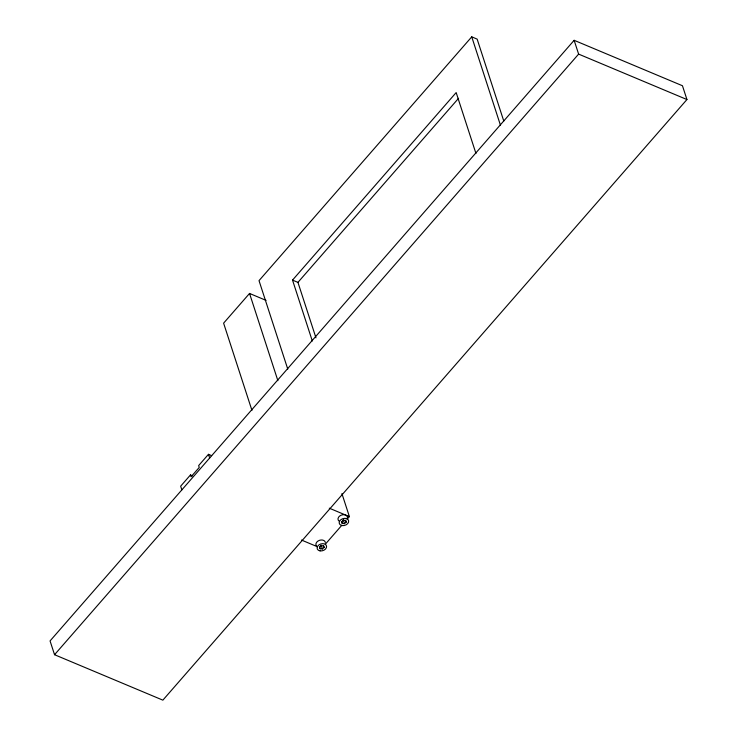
<?xml version="1.0" encoding="UTF-8"?>
<svg xmlns="http://www.w3.org/2000/svg" width="737" height="737" viewBox="0 0 737 737"><rect width="100%" height="100%" fill="white"/><g stroke="black" fill="none" stroke-linecap="round" stroke-linejoin="round"><path stroke-width="1.11" d="M503.776 121.052L477.152 39.125L471.744 36.85L259.019 280.64L287.771 369.126M266.094 300.392L249.539 293.446L223.606 323.165L251.943 410.389M312.313 340.991L292.525 280.106L456.166 92.576L475.945 153.462M315.961 337.832L297.941 282.382L458.561 98.307M192.597 475.835L190.468 474.95L180.657 486.19L181.855 489.865M211.657 455.659L208.47 454.324L198.649 465.572L199.248 467.415L191.067 476.793L190.468 474.95M574.141 40.305L50.061 640.914L54.547 654.714L162.859 700.15L686.939 99.541L682.453 85.741L574.141 40.305L578.619 54.105L686.939 99.541M54.547 654.714L578.619 54.105M325.339 544.182L341.876 525.232M347.136 519.198L349.393 516.619L341.922 493.615M346.187 522.155L345.635 520.515L343.378 520.35L341.682 521.824L342.235 523.463L344.492 523.629L346.187 522.155L345.589 520.313M324.105 547.462L323.552 545.822L321.295 545.666L319.591 547.14L320.144 548.779L322.401 548.936L324.105 547.462L323.506 545.62M292.525 280.106L297.941 282.382M329.282 508.18L349.393 516.619M301.47 540.046L317.352 546.716M471.744 36.85L500.487 125.336M343.295 519.944L344.492 523.629M341.636 521.621L342.235 523.463M249.539 293.446L277.877 380.67M321.203 545.26L322.401 548.936M319.545 546.937L320.144 548.779M208.47 454.324L209.667 457.999M321.433 545.463A2.782 1.999 -18 0 1 320.733 545.647M316.274 545.666A4.864 3.492 -18 0 1 319.388 540.359A4.864 3.492 -18 0 1 325.358 542.423M343.801 520.036A2.782 1.999 -18 0 1 342.825 520.34M338.992 521.068A4.864 3.492 -18 0 1 341.471 515.052A4.864 3.492 -18 0 1 347.449 518.047M320.061 550.88A4.864 3.492 -18 0 0 326.555 546.108A4.864 3.492 -18 0 0 318.928 544.91A4.864 3.492 -18 0 0 320.061 550.88M342.152 525.573A4.864 3.492 -18 0 0 348.638 520.792A4.864 3.492 -18 0 0 341.01 519.603A4.864 3.492 -18 0 0 342.152 525.573"/></g></svg>
